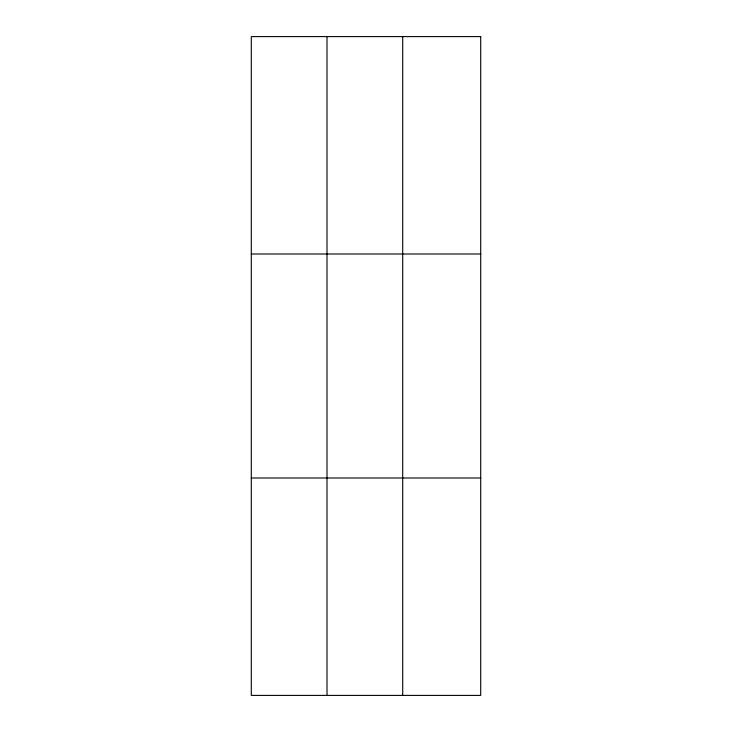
<?xml version="1.0" encoding="UTF-8"?>
<svg xmlns="http://www.w3.org/2000/svg" width="732" height="732" viewBox="0 0 732 732"><rect width="100%" height="100%" fill="white"/><g stroke="black" fill="none" stroke-linecap="round" stroke-linejoin="round"><path stroke-width="1.1" d="M327.003 36.6L327.003 695.4M402.71 36.6L402.71 695.4M251.296 254.004L480.704 254.004M251.296 477.996L480.704 477.996M480.704 36.6L480.704 695.4L251.296 695.4L251.296 36.6L480.704 36.6"/></g></svg>
